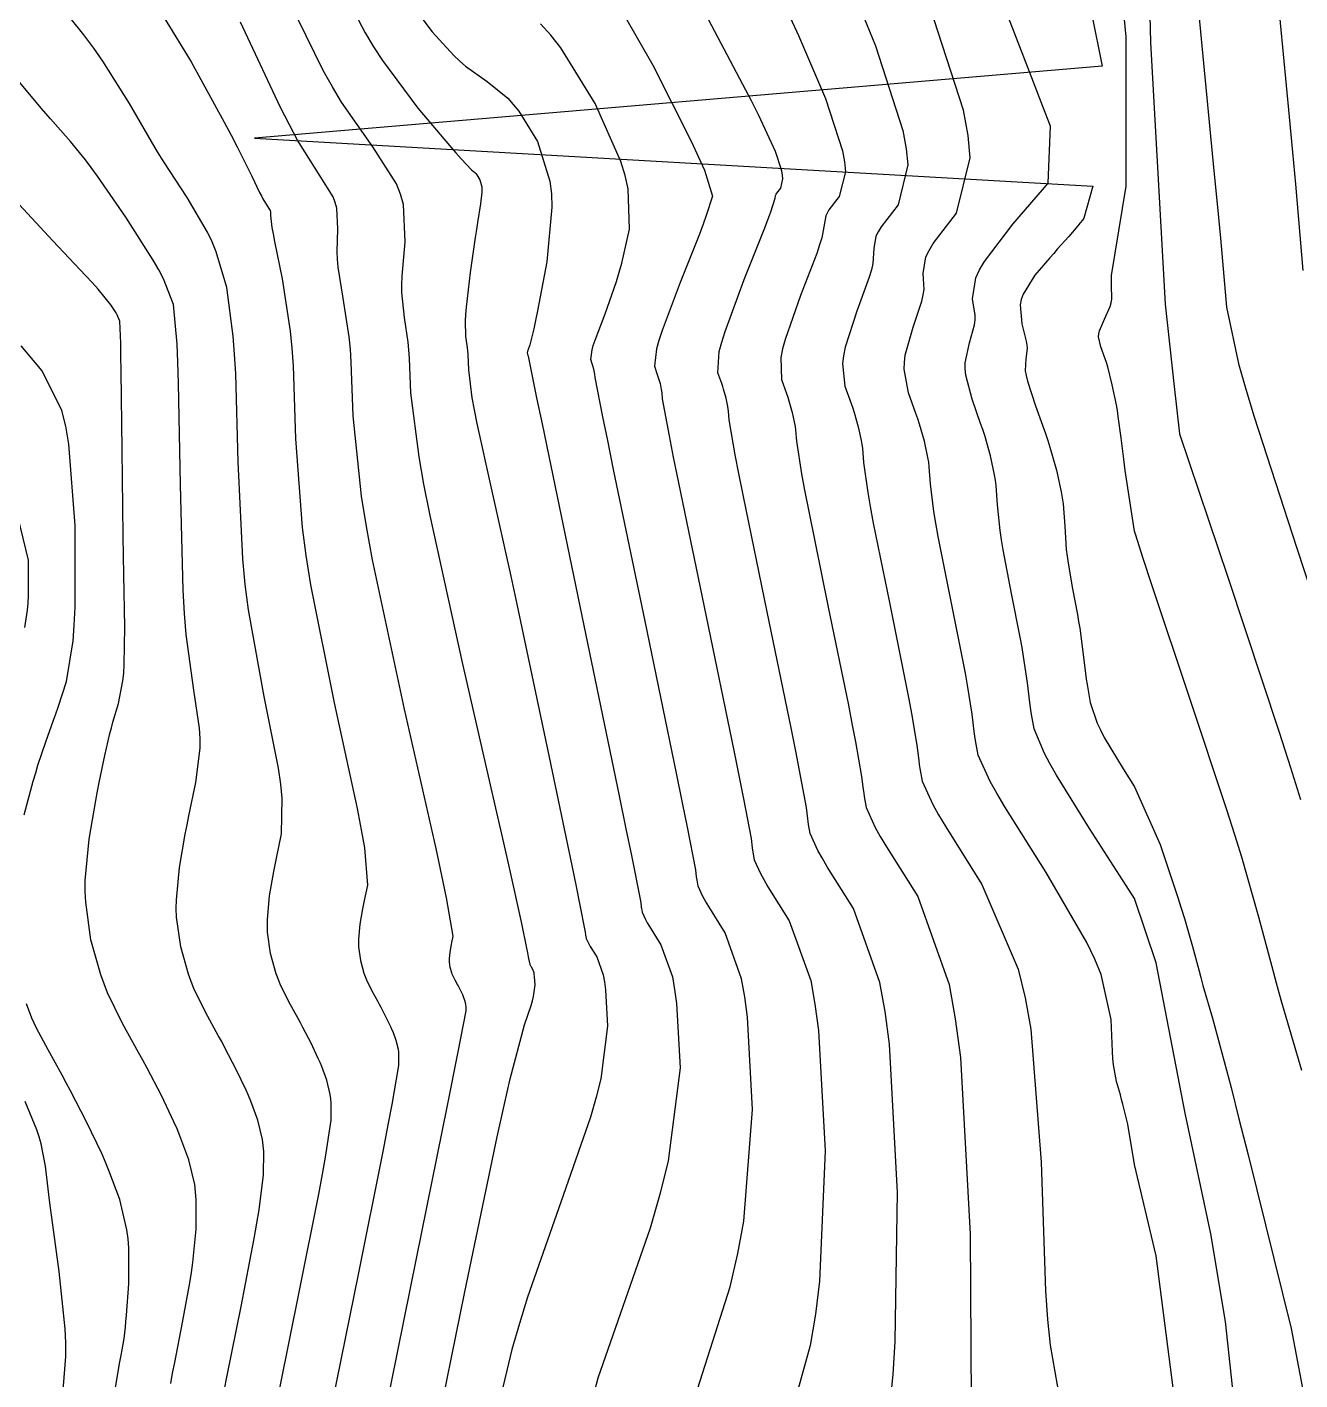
# Model space of a CAD drawing. Header units: metres. Extents: x 837117 to 838477, y 1189012 to 1191015.
# Drawn here: x 837964.33 to 838005.33, y 1189166.87 to 1189210.46 of the extents above; entities that cross this region are included whole.
import ezdxf

# ---------------------------------------------------------------- set-up
doc = ezdxf.new("R2010")
doc.units = ezdxf.units.M
doc.header["$LTSCALE"] = 0.3
doc.layers.add('COTAS 10', color=1, linetype='Continuous')
doc.layers.add('COTAS INT', color=252, linetype='Continuous')

msp = doc.modelspace()

# ---------------------------------------------------------------- linework, layer by layer
at = {"layer": 'COTAS 10'}
for points, elevation in [([(837977.435, 1189164.789), (837978.432, 1189169.706), (837979.473, 1189174.7), (837979.695, 1189175.714), (837979.888, 1189176.567), (837980.347, 1189178.314), (837980.565, 1189178.939), (837980.606, 1189179.085), (837980.639, 1189179.219), (837980.689, 1189179.605), (837980.675, 1189179.871), (837980.667, 1189179.93), (837980.657, 1189179.982), (837980.61, 1189180.115), (837980.563, 1189180.19), (837980.554, 1189180.205), (837980.546, 1189180.219), (837980.532, 1189180.249), (837980.529, 1189180.266), (837980.529, 1189180.271), (837980.528, 1189180.276), (837980.525, 1189180.296), (837980.483, 1189180.506), (837980.458, 1189180.63), (837980.426, 1189180.784), (837980.261, 1189181.58), (837979.844, 1189183.468), (837979.653, 1189184.31), (837979.43, 1189185.29), (837978.353, 1189189.986), (837977.312, 1189194.725), (837977.113, 1189195.733), (837976.952, 1189196.609), (837976.688, 1189198.676), (837976.649, 1189199.782), (837976.629, 1189200.053), (837976.605, 1189200.309), (837976.484, 1189201.104), (837976.399, 1189201.9), (837976.397, 1189202.155), (837976.405, 1189202.426), (837976.511, 1189203.534), (837976.453, 1189204.738), (837976.357, 1189205.07), (837976.227, 1189205.402), (837975.466, 1189206.595), (837974.452, 1189208.039), (837974.162, 1189208.528), (837973.868, 1189209.055), (837972.77, 1189211.285)], 1790), ([(837992.133, 1189166.097), (837992.226, 1189167.045), (837992.297, 1189168.109), (837992.369, 1189172.91), (837992.108, 1189177.69), (837991.969, 1189178.741), (837991.801, 1189179.674), (837990.95, 1189182.056), (837990.103, 1189183.405), (837989.937, 1189183.687), (837989.8, 1189183.929), (837989.552, 1189184.47), (837989.5, 1189184.77), (837989.487, 1189184.86), (837989.474, 1189184.953), (837989.43, 1189185.313), (837989.212, 1189186.51), (837989.089, 1189187.131), (837988.938, 1189187.877), (837988.168, 1189191.616), (837987.405, 1189195.337), (837987.258, 1189196.071), (837987.14, 1189196.678), (837986.948, 1189197.798), (837986.927, 1189198.079), (837986.917, 1189198.156), (837986.905, 1189198.233), (837986.846, 1189198.505), (837986.762, 1189198.793), (837986.735, 1189198.88), (837986.705, 1189198.969), (837986.58, 1189199.315), (837986.627, 1189199.998), (837986.705, 1189200.299), (837986.811, 1189200.649), (837987.428, 1189202.32), (837988.068, 1189203.932), (837988.189, 1189204.245), (837988.284, 1189204.501), (837988.424, 1189204.944), (837988.439, 1189205.034), (837988.456, 1189205.068), (837988.478, 1189205.105), (837988.604, 1189205.269), (837988.677, 1189205.565), (837988.665, 1189205.685), (837988.64, 1189205.821), (837988.437, 1189206.451), (837987.898, 1189207.607), (837987.662, 1189208.075), (837987.387, 1189208.607), (837986.082, 1189211.065)], 1800), ([(837998.622, 1189210.851), (837998.957, 1189209.198), (837971.651, 1189206.877), (837998.656, 1189205.33), (837998.371, 1189204.301), (837998.322, 1189204.232), (837998.254, 1189204.144), (837998.181, 1189204.054), (837997.882, 1189203.707), (837997.515, 1189203.295), (837997.4, 1189203.164), (837997.279, 1189203.026), (837996.793, 1189202.464), (837996.41, 1189201.852), (837996.354, 1189201.681), (837996.32, 1189201.51), (837996.377, 1189200.89), (837996.516, 1189200.339), (837996.533, 1189200.212), (837996.542, 1189200.096), (837996.498, 1189199.768), (837996.483, 1189199.379), (837996.511, 1189199.225), (837996.552, 1189199.05), (837996.814, 1189198.25), (837997.132, 1189197.365), (837997.208, 1189197.137), (837997.279, 1189196.917), (837997.494, 1189196.18), (837997.644, 1189195.484), (837997.675, 1189195.289), (837997.7, 1189195.092), (837997.753, 1189194.374), (837997.805, 1189193.623), (837997.831, 1189193.407), (837997.86, 1189193.187), (837998.007, 1189192.359), (837998.165, 1189191.529), (837998.202, 1189191.308), (837998.236, 1189191.089), (837998.335, 1189190.33), (837998.42, 1189189.63), (837998.446, 1189189.449), (837998.472, 1189189.274), (837998.572, 1189188.691), (837998.799, 1189188.032), (837998.905, 1189187.81), (837999.029, 1189187.571), (837999.632, 1189186.563), (838000, 1189185.977), (838000.833, 1189184.116), (838001.389, 1189182.445), (838001.509, 1189182.07), (838001.615, 1189181.733), (838001.872, 1189180.833), (838002.069, 1189180.082), (838002.136, 1189179.839), (838002.208, 1189179.582), (838002.515, 1189178.524), (838003.111, 1189176.288), (838003.366, 1189175.287), (838003.661, 1189174.12), (838005.048, 1189168.524), (838006.277, 1189162.078)], 1810), ([(837968.954, 1189166.759), (837969.016, 1189167.091), (837969.081, 1189167.43), (837969.338, 1189168.724), (837969.571, 1189170.004), (837969.621, 1189170.335), (837969.666, 1189170.655), (837969.773, 1189171.725), (837969.777, 1189172.678), (837969.757, 1189172.924), (837969.726, 1189173.163), (837969.538, 1189173.962), (837969.25, 1189174.736), (837969.157, 1189174.958), (837969.058, 1189175.185), (837968.652, 1189176.033), (837968.191, 1189176.919), (837968.057, 1189177.169), (837967.92, 1189177.422), (837967.403, 1189178.352), (837966.922, 1189179.341), (837966.807, 1189179.631), (837966.7, 1189179.927), (837966.383, 1189181.053), (837966.214, 1189182.262), (837966.201, 1189182.61), (837966.202, 1189182.964), (837966.33, 1189184.292), (837966.541, 1189185.537), (837966.596, 1189185.838), (837966.649, 1189186.121), (837966.827, 1189186.987), (837966.997, 1189187.697), (837967.045, 1189187.882), (837967.094, 1189188.061), (837967.274, 1189188.666), (837967.415, 1189189.391), (837967.44, 1189189.645), (837967.458, 1189189.924), (837967.471, 1189191.124), (837967.442, 1189192.824), (837967.433, 1189193.417), (837967.425, 1189194.063), (837967.392, 1189196.837), (837967.359, 1189199.371), (837967.351, 1189199.865), (837967.343, 1189200.268), (837967.315, 1189200.978), (837967.255, 1189201.134), (837967.226, 1189201.189), (837967.192, 1189201.25), (837967.024, 1189201.512), (837966.616, 1189202.007), (837966.429, 1189202.215), (837966.212, 1189202.454), (837965.16, 1189203.57), (837963.935, 1189204.886)], 1780)]:
    msp.add_lwpolyline(points, dxfattribs=dict(at, elevation=elevation))
at = {"layer": 'COTAS INT'}
for points, elevation in [([(838000, 1189221.013), (838000.28, 1189219.449), (838000.516, 1189209.957), (838000.987, 1189201.527), (838001.282, 1189198.874), (838001.447, 1189197.349), (838003.005, 1189192.737), (838004.664, 1189187.743), (838005.026, 1189186.605), (838005.346, 1189185.574)], 1814), ([(838005.389, 1189176.838), (838004.732, 1189179.103), (838004.577, 1189179.656), (838004.433, 1189180.176), (838004.012, 1189181.785), (838003.46, 1189183.714), (838003.234, 1189184.436), (838002.977, 1189185.24), (838001.785, 1189188.821), (838000.559, 1189192.481), (838000.281, 1189193.334), (838000.029, 1189194.119), (838000, 1189194.214), (837999.706, 1189196.168), (837999.682, 1189196.348), (837999.658, 1189196.531), (837999.573, 1189197.218), (837999.479, 1189197.912), (837999.449, 1189198.099), (837999.417, 1189198.284), (837999.285, 1189198.934), (837999.141, 1189199.507), (837999.101, 1189199.644), (837999.061, 1189199.771), (837998.917, 1189200.15), (837998.847, 1189200.479), (837998.855, 1189200.575), (837998.874, 1189200.673), (837999.039, 1189201.045), (837999.22, 1189201.45), (837999.249, 1189201.569), (837999.269, 1189201.69), (837999.264, 1189202.154), (837999.263, 1189202.451), (837999.73, 1189205.33), (837999.73, 1189210.143), (837999.301, 1189214.612)], 1812), ([(837990.497, 1189212.695), (837991.661, 1189209.854), (837992.542, 1189207.125), (837992.65, 1189206.534), (837992.699, 1189206.014), (837992.383, 1189204.733), (837991.837, 1189204.02), (837991.741, 1189203.859), (837991.669, 1189203.714), (837991.605, 1189203.322), (837991.577, 1189202.836), (837991.527, 1189202.632), (837991.458, 1189202.397), (837991.056, 1189201.299), (837990.68, 1189200.141), (837990.627, 1189199.869), (837990.597, 1189199.619), (837990.674, 1189198.889), (837990.876, 1189198.328), (837990.924, 1189198.183), (837990.969, 1189198.043), (837991.105, 1189197.575), (837991.201, 1189197.133), (837991.22, 1189197.009), (837991.236, 1189196.885), (837991.27, 1189196.429), (837991.406, 1189195.456), (837991.487, 1189195.006), (837991.587, 1189194.477), (837992.104, 1189191.913), (837992.629, 1189189.338), (837992.734, 1189188.802), (837992.822, 1189188.342), (837992.992, 1189187.32), (837993.052, 1189186.824), (837993.07, 1189186.696), (837993.089, 1189186.572), (837993.16, 1189186.158), (837993.501, 1189185.413), (837993.69, 1189185.08), (837993.919, 1189184.691), (837995.086, 1189182.832), (837996.251, 1189180.11), (837996.478, 1189179.179), (837996.664, 1189178.17), (837996.995, 1189173.883), (837997.135, 1189169.737), (837997.202, 1189168.816), (837997.28, 1189167.994), (837997.666, 1189165.848)], 1804), ([(838003.641, 1189162.172), (838002.934, 1189168.749), (838002.463, 1189171.579), (838001.638, 1189175.47), (838000.695, 1189180.304), (838000, 1189182.377), (837999.829, 1189182.65), (837999.62, 1189182.981), (837998.557, 1189184.638), (837997.489, 1189186.359), (837997.277, 1189186.73), (837997.101, 1189187.055), (837996.768, 1189187.847), (837996.677, 1189188.374), (837996.654, 1189188.531), (837996.631, 1189188.694), (837996.554, 1189189.326), (837996.431, 1189190.174), (837996.379, 1189190.472), (837996.32, 1189190.799), (837996.039, 1189192.211), (837995.769, 1189193.617), (837995.716, 1189193.94), (837995.672, 1189194.234), (837995.592, 1189195.059), (837995.546, 1189195.69), (837995.523, 1189195.862), (837995.496, 1189196.034), (837995.364, 1189196.645), (837995.176, 1189197.292), (837995.113, 1189197.486), (837995.046, 1189197.686), (837994.767, 1189198.463), (837994.567, 1189199.24), (837994.55, 1189199.44), (837994.549, 1189199.633), (837994.684, 1189200.278), (837994.847, 1189200.863), (837994.864, 1189201.019), (837994.87, 1189201.171), (837994.786, 1189201.701), (837994.886, 1189202.381), (837995.007, 1189202.629), (837995.168, 1189202.903), (837996.085, 1189204.107), (837997.038, 1189205.215), (837997.221, 1189205.429), (837997.299, 1189207.264), (837997.053, 1189207.898), (837996.75, 1189208.679), (837995.187, 1189212.723)], 1808), ([(838005.437, 1189202.618), (838005.2, 1189205.399), (838005.106, 1189206.428), (838004.999, 1189207.568), (838004.512, 1189212.618)], 1818), ([(837972.47, 1189166.609), (837973.105, 1189169.753), (837973.721, 1189172.86), (837973.842, 1189173.502), (837973.941, 1189174.05), (837974.12, 1189175.242), (837974.123, 1189175.79), (837974.111, 1189175.932), (837974.093, 1189176.069), (837973.985, 1189176.529), (837973.82, 1189176.974), (837973.766, 1189177.102), (837973.709, 1189177.232), (837973.476, 1189177.719), (837973.211, 1189178.229), (837973.134, 1189178.373), (837973.055, 1189178.518), (837972.758, 1189179.053), (837972.481, 1189179.621), (837972.415, 1189179.788), (837972.354, 1189179.958), (837972.171, 1189180.605), (837972.074, 1189181.3), (837972.067, 1189181.5), (837972.067, 1189181.704), (837972.141, 1189182.468), (837972.278, 1189183.252), (837972.319, 1189183.468), (837972.362, 1189183.685), (837972.527, 1189184.464), (837972.546, 1189185.616), (837972.496, 1189186.067), (837972.423, 1189186.575), (837971.959, 1189188.889), (837971.454, 1189191.684), (837971.354, 1189192.495), (837971.272, 1189193.323), (837971.123, 1189196.45), (837971.046, 1189199.279), (837971.01, 1189199.918), (837970.968, 1189200.496), (837970.764, 1189202.065), (837970.418, 1189203.218), (837970.287, 1189203.533), (837970.14, 1189203.848), (837969.482, 1189204.969), (837968.736, 1189206.109), (837968.533, 1189206.435), (837968.333, 1189206.765), (837967.626, 1189207.993), (837966.769, 1189209.358), (837966.474, 1189209.775), (837966.154, 1189210.208), (837964.791, 1189211.911)], 1784), ([(837974.341, 1189211.957), (837975.214, 1189210.273), (837975.487, 1189209.823), (837975.773, 1189209.381), (837976.919, 1189207.845), (837977.934, 1189206.635), (837978.137, 1189206.399), (837978.307, 1189206.205), (837978.641, 1189205.86), (837978.752, 1189205.769), (837978.781, 1189205.736), (837978.811, 1189205.699), (837978.911, 1189205.536), (837978.975, 1189205.303), (837978.98, 1189205.222), (837978.98, 1189205.134), (837978.936, 1189204.757), (837978.838, 1189204.16), (837978.803, 1189203.934), (837978.766, 1189203.681), (837978.604, 1189202.546), (837978.47, 1189201.434), (837978.45, 1189201.196), (837978.438, 1189200.987), (837978.454, 1189200.485), (837978.507, 1189200.136), (837978.517, 1189200.023), (837978.526, 1189199.904), (837978.544, 1189199.418), (837978.659, 1189198.509), (837978.73, 1189198.124), (837978.818, 1189197.68), (837979.276, 1189195.596), (837979.908, 1189192.77), (837980.106, 1189191.859), (837980.313, 1189190.892), (837981.147, 1189186.935), (837981.871, 1189183.442), (837982.01, 1189182.767), (837982.122, 1189182.22), (837982.306, 1189181.299), (837982.317, 1189181.211), (837982.32, 1189181.189), (837982.324, 1189181.167), (837982.336, 1189181.093), (837982.397, 1189180.961), (837982.43, 1189180.902), (837982.471, 1189180.833), (837982.678, 1189180.503), (837982.886, 1189179.92), (837982.927, 1189179.692), (837982.961, 1189179.435), (837983.025, 1189178.266), (837982.806, 1189176.571), (837982.661, 1189175.982), (837982.48, 1189175.342), (837981.524, 1189172.599), (837980.444, 1189169.533), (837980.186, 1189168.689), (837979.945, 1189167.848), (837979.22, 1189164.829)], 1792), ([(837968.213, 1189211.621), (837969.617, 1189209.331), (837970.676, 1189207.393), (837970.902, 1189206.97), (837971.099, 1189206.595), (837971.571, 1189205.652), (837971.818, 1189205.126), (837971.874, 1189205.015), (837971.924, 1189204.919), (837972.062, 1189204.698), (837972.14, 1189204.575), (837972.153, 1189204.541), (837972.163, 1189204.507), (837972.169, 1189204.382), (837972.216, 1189203.994), (837972.252, 1189203.792), (837972.298, 1189203.551), (837972.545, 1189202.341), (837972.801, 1189200.654), (837972.852, 1189200.112), (837972.894, 1189199.538), (837972.978, 1189197.192), (837973.186, 1189194.331), (837973.307, 1189193.432), (837973.455, 1189192.486), (837974.222, 1189188.683), (837974.961, 1189185.285), (837975.093, 1189184.594), (837975.193, 1189184.012), (837975.29, 1189182.814), (837975.185, 1189182.322), (837975.133, 1189182.05), (837975.046, 1189181.555), (837975, 1189181.074), (837974.999, 1189180.946), (837975.004, 1189180.82), (837975.065, 1189180.382), (837975.18, 1189179.974), (837975.219, 1189179.866), (837975.261, 1189179.761), (837975.435, 1189179.403), (837975.622, 1189179.066), (837975.672, 1189178.974), (837975.721, 1189178.883), (837975.888, 1189178.562), (837976.035, 1189178.255), (837976.071, 1189178.173), (837976.104, 1189178.092), (837976.209, 1189177.812), (837976.277, 1189177.522), (837976.288, 1189177.436), (837976.295, 1189177.347), (837976.294, 1189177.001), (837976.079, 1189175.748), (837975.952, 1189175.086), (837975.796, 1189174.288), (837974.989, 1189170.267), (837974.165, 1189166.198)], 1786), ([(837983.057, 1189211.725), (837984.483, 1189209.225), (837985.728, 1189206.763), (837985.96, 1189206.265), (837986.144, 1189205.848), (837986.403, 1189205.007), (837986.208, 1189204.386), (837986.107, 1189204.108), (837985.985, 1189203.783), (837985.37, 1189202.224), (837984.786, 1189200.679), (837984.682, 1189200.363), (837984.604, 1189200.094), (837984.534, 1189199.528), (837984.619, 1189199.29), (837984.64, 1189199.228), (837984.659, 1189199.169), (837984.717, 1189198.97), (837984.757, 1189198.782), (837984.766, 1189198.73), (837984.772, 1189198.677), (837984.787, 1189198.483), (837985.007, 1189197.288), (837985.144, 1189196.604), (837985.314, 1189195.767), (837986.201, 1189191.468), (837987.093, 1189187.146), (837987.266, 1189186.295), (837987.407, 1189185.594), (837987.649, 1189184.309), (837987.685, 1189184.017), (837987.695, 1189183.942), (837987.706, 1189183.869), (837987.748, 1189183.626), (837987.949, 1189183.187), (837988.06, 1189182.991), (837988.195, 1189182.762), (837988.882, 1189181.667), (837989.572, 1189179.735), (837989.709, 1189178.979), (837989.822, 1189178.127), (837990.033, 1189174.249), (837989.856, 1189170.049), (837989.724, 1189168.994), (837989.556, 1189167.985), (837988.648, 1189164.731)], 1798), ([(838001.402, 1189165.448), (838000.695, 1189170.871), (838000, 1189173.814), (837999.784, 1189175.112), (837999.625, 1189175.752), (837999.585, 1189175.906), (837999.546, 1189176.051), (837999.421, 1189176.489), (837999.325, 1189177.021), (837999.306, 1189177.225), (837999.289, 1189177.453), (837999.254, 1189178.482), (837998.923, 1189179.932), (837998.719, 1189180.426), (837998.468, 1189180.959), (837997.154, 1189183.22), (837995.827, 1189185.335), (837995.566, 1189185.776), (837995.352, 1189186.155), (837994.964, 1189187.002), (837994.883, 1189187.473), (837994.862, 1189187.614), (837994.842, 1189187.759), (837994.773, 1189188.323), (837994.627, 1189189.258), (837994.557, 1189189.637), (837994.474, 1189190.068), (837994.072, 1189192.062), (837993.678, 1189194.047), (837993.602, 1189194.473), (837993.539, 1189194.845), (837993.431, 1189195.744), (837993.391, 1189196.287), (837993.372, 1189196.436), (837993.348, 1189196.584), (837993.235, 1189197.11), (837993.073, 1189197.667), (837993.019, 1189197.834), (837992.961, 1189198.007), (837992.721, 1189198.676), (837992.582, 1189199.429), (837992.588, 1189199.654), (837992.614, 1189199.887), (837992.87, 1189200.788), (837993.153, 1189201.63), (837993.196, 1189201.825), (837993.223, 1189202.004), (837993.196, 1189202.511), (837993.283, 1189203.054), (837993.384, 1189203.255), (837993.517, 1189203.478), (837994.272, 1189204.464), (837994.71, 1189206.239), (837994.642, 1189206.958), (837994.493, 1189207.776), (837993.273, 1189211.555)], 1806), ([(837976.724, 1189211.168), (837977.374, 1189210.297), (837978.071, 1189209.54), (837978.263, 1189209.361), (837978.455, 1189209.195), (837979.144, 1189208.707), (837979.811, 1189208.165), (837979.988, 1189207.966), (837980.163, 1189207.744), (837980.769, 1189206.766), (837981.171, 1189205.491), (837981.217, 1189205.083), (837981.235, 1189204.651), (837981.065, 1189202.892), (837980.767, 1189201.316), (837980.704, 1189201), (837980.649, 1189200.736), (837980.521, 1189200.216), (837980.465, 1189200.066), (837980.454, 1189200.035), (837980.447, 1189200.009), (837980.44, 1189199.954), (837980.448, 1189199.931), (837980.452, 1189199.919), (837980.458, 1189199.9), (837980.462, 1189199.882), (837980.463, 1189199.877), (837980.463, 1189199.872), (837980.465, 1189199.853), (837980.741, 1189198.51), (837980.915, 1189197.67), (837981.131, 1189196.627), (837982.265, 1189191.171), (837983.402, 1189185.685), (837983.62, 1189184.625), (837983.797, 1189183.762), (837984.087, 1189182.303), (837984.106, 1189182.147), (837984.112, 1189182.106), (837984.118, 1189182.067), (837984.14, 1189181.937), (837984.247, 1189181.703), (837984.307, 1189181.598), (837984.379, 1189181.476), (837984.746, 1189180.891), (837985.115, 1189179.859), (837985.188, 1189179.454), (837985.248, 1189178.999), (837985.361, 1189176.927), (837984.975, 1189173.93), (837984.72, 1189172.891), (837984.402, 1189171.762), (837982.718, 1189166.929), (837981.253, 1189161.353)], 1794), ([(838006.723, 1189189.148), (838005.232, 1189193.689), (838003.864, 1189197.884), (838003.596, 1189198.781), (838003.375, 1189199.563), (838002.977, 1189201.434), (838002.779, 1189203.65), (838002.684, 1189204.65), (838002.573, 1189205.819), (838002.026, 1189211.434)], 1816), ([(837975.86, 1189165.788), (837976.872, 1189170.782), (837977.871, 1189175.715), (837978.217, 1189177.445), (837978.468, 1189178.76), (837978.468, 1189178.903), (837978.465, 1189178.94), (837978.461, 1189178.976), (837978.432, 1189179.095), (837978.389, 1189179.211), (837978.375, 1189179.245), (837978.36, 1189179.278), (837978.3, 1189179.406), (837978.231, 1189179.538), (837978.21, 1189179.576), (837978.19, 1189179.614), (837978.113, 1189179.753), (837978.04, 1189179.901), (837978.023, 1189179.945), (837978.007, 1189179.989), (837977.96, 1189180.158), (837977.934, 1189180.339), (837977.932, 1189180.391), (837977.933, 1189180.444), (837977.952, 1189180.643), (837977.987, 1189180.847), (837977.998, 1189180.904), (837978.009, 1189180.96), (837978.052, 1189181.163), (837977.84, 1189182.408), (837977.689, 1189183.121), (837977.5, 1189183.994), (837976.485, 1189188.476), (837975.457, 1189193.288), (837975.259, 1189194.368), (837975.099, 1189195.339), (837974.833, 1189197.934), (837974.772, 1189199.66), (837974.74, 1189200.083), (837974.703, 1189200.481), (837974.514, 1189201.722), (837974.348, 1189202.725), (837974.325, 1189202.974), (837974.311, 1189203.21), (837974.34, 1189203.958), (837974.308, 1189204.622), (837974.255, 1189204.806), (837974.183, 1189204.989), (837973.764, 1189205.647), (837973.039, 1189206.808), (837972.775, 1189207.307), (837972.483, 1189207.885), (837971.199, 1189210.613)], 1788), ([(837988.909, 1189210.766), (837989.181, 1189210.182), (837990.049, 1189208.152), (837990.591, 1189206.473), (837990.658, 1189206.109), (837990.688, 1189205.789), (837990.493, 1189205.001), (837990.157, 1189204.562), (837990.098, 1189204.463), (837990.054, 1189204.374), (837990.015, 1189204.133), (837989.931, 1189203.668), (837989.858, 1189203.438), (837989.763, 1189203.164), (837989.242, 1189201.809), (837988.745, 1189200.395), (837988.666, 1189200.084), (837988.612, 1189199.808), (837988.627, 1189199.102), (837988.79, 1189198.648), (837988.829, 1189198.531), (837988.866, 1189198.418), (837988.976, 1189198.04), (837989.053, 1189197.683), (837989.069, 1189197.583), (837989.082, 1189197.482), (837989.109, 1189197.113), (837989.273, 1189196.067), (837989.373, 1189195.538), (837989.496, 1189194.907), (837990.136, 1189191.765), (837990.784, 1189188.607), (837990.911, 1189187.966), (837991.017, 1189187.426), (837991.211, 1189186.316), (837991.263, 1189185.888), (837991.279, 1189185.778), (837991.295, 1189185.671), (837991.356, 1189185.314), (837991.651, 1189184.671), (837991.813, 1189184.383), (837992.011, 1189184.048), (837993.018, 1189182.444), (837994.029, 1189179.612), (837994.229, 1189178.504), (837994.395, 1189177.254), (837994.706, 1189171.571), (837994.738, 1189166.168)], 1802), ([(837985.683, 1189165.83), (837986.979, 1189169.873), (837987.222, 1189170.942), (837987.416, 1189171.989), (837987.697, 1189175.588), (837987.535, 1189178.563), (837987.448, 1189179.217), (837987.343, 1189179.797), (837986.814, 1189181.279), (837986.287, 1189182.119), (837986.183, 1189182.294), (837986.098, 1189182.445), (837985.944, 1189182.782), (837985.912, 1189182.968), (837985.904, 1189183.024), (837985.896, 1189183.082), (837985.868, 1189183.306), (837985.602, 1189184.678), (837985.443, 1189185.46), (837985.247, 1189186.416), (837984.233, 1189191.319), (837983.223, 1189196.197), (837983.03, 1189197.137), (837982.874, 1189197.899), (837982.626, 1189199.168), (837982.618, 1189199.274), (837982.61, 1189199.332), (837982.587, 1189199.435), (837982.556, 1189199.544), (837982.534, 1189199.61), (837982.487, 1189199.741), (837982.526, 1189200.052), (837982.568, 1189200.199), (837982.625, 1189200.373), (837982.946, 1189201.22), (837983.317, 1189202.259), (837983.405, 1189202.554), (837983.488, 1189202.851), (837983.734, 1189203.949), (837983.69, 1189205.249), (837983.589, 1189205.674), (837983.449, 1189206.127), (837982.626, 1189207.996), (837981.516, 1189209.79), (837981.196, 1189210.195), (837980.87, 1189210.562)], 1796), ([(837970.677, 1189166.517), (837970.776, 1189167.019), (837971.221, 1189169.238), (837971.646, 1189171.432), (837971.732, 1189171.918), (837971.803, 1189172.353), (837971.946, 1189173.484), (837971.95, 1189174.234), (837971.934, 1189174.428), (837971.91, 1189174.616), (837971.762, 1189175.245), (837971.535, 1189175.855), (837971.461, 1189176.03), (837971.383, 1189176.208), (837971.064, 1189176.876), (837970.701, 1189177.574), (837970.595, 1189177.771), (837970.487, 1189177.97), (837970.081, 1189178.703), (837969.701, 1189179.481), (837969.611, 1189179.709), (837969.527, 1189179.942), (837969.277, 1189180.829), (837969.144, 1189181.781), (837969.134, 1189182.055), (837969.135, 1189182.334), (837969.235, 1189183.38), (837969.423, 1189184.454), (837969.479, 1189184.75), (837969.538, 1189185.047), (837969.764, 1189186.114), (837969.899, 1189187.219), (837969.899, 1189187.54), (837969.884, 1189187.866), (837969.695, 1189189.095), (837969.452, 1189190.882), (837969.402, 1189191.559), (837969.359, 1189192.316), (837969.267, 1189195.708), (837969.206, 1189198.978), (837969.183, 1189199.658), (837969.157, 1189200.239), (837969.04, 1189201.521), (837968.723, 1189202.343), (837968.571, 1189202.633), (837968.391, 1189202.951), (837967.511, 1189204.328), (837966.591, 1189205.648), (837966.386, 1189205.93), (837966.203, 1189206.177), (837965.722, 1189206.767), (837965.079, 1189207.498), (837964.794, 1189207.833), (837964.463, 1189208.225), (837962.878, 1189210.123)], 1782), ([(837964.234, 1189185.08), (837964.527, 1189186.165), (837964.603, 1189186.428), (837964.678, 1189186.675), (837964.932, 1189187.43), (837965.182, 1189188.124), (837965.254, 1189188.332), (837965.327, 1189188.546), (837965.599, 1189189.377), (837965.813, 1189190.68), (837965.848, 1189191.191), (837965.873, 1189191.768), (837965.876, 1189194.397), (837965.675, 1189197.021), (837965.571, 1189197.595), (837965.445, 1189198.103), (837964.816, 1189199.385), (837964.139, 1189200.186)], 1778), ([(837964.253, 1189191.112), (837964.345, 1189191.674), (837964.36, 1189191.895), (837964.371, 1189192.144), (837964.373, 1189193.279), (837964.032, 1189194.694)], 1776), ([(837967.141, 1189166.438), (837967.318, 1189167.456), (837967.355, 1189167.664), (837967.386, 1189167.84), (837967.454, 1189168.209), (837967.496, 1189168.576), (837967.511, 1189168.751), (837967.528, 1189168.957), (837967.599, 1189169.966), (837967.605, 1189171.122), (837967.579, 1189171.42), (837967.543, 1189171.71), (837967.314, 1189172.679), (837966.965, 1189173.617), (837966.852, 1189173.887), (837966.732, 1189174.161), (837966.24, 1189175.189), (837965.724, 1189176.189), (837965.588, 1189176.445), (837965.455, 1189176.692), (837965.004, 1189177.511), (837964.635, 1189178.201), (837964.555, 1189178.367), (837964.484, 1189178.522), (837964.307, 1189178.992)], 1778), ([(837965.469, 1189166.276), (837965.577, 1189167.631), (837965.573, 1189168.063), (837965.554, 1189168.518), (837965.365, 1189170.365), (837965.123, 1189172.105), (837965.071, 1189172.494), (837965.026, 1189172.842), (837964.917, 1189173.76), (837964.778, 1189174.478), (837964.713, 1189174.7), (837964.637, 1189174.93), (837964.269, 1189175.845)], 1776)]:
    msp.add_lwpolyline(points, dxfattribs=dict(at, elevation=elevation))

doc.saveas('drawing.dxf')
